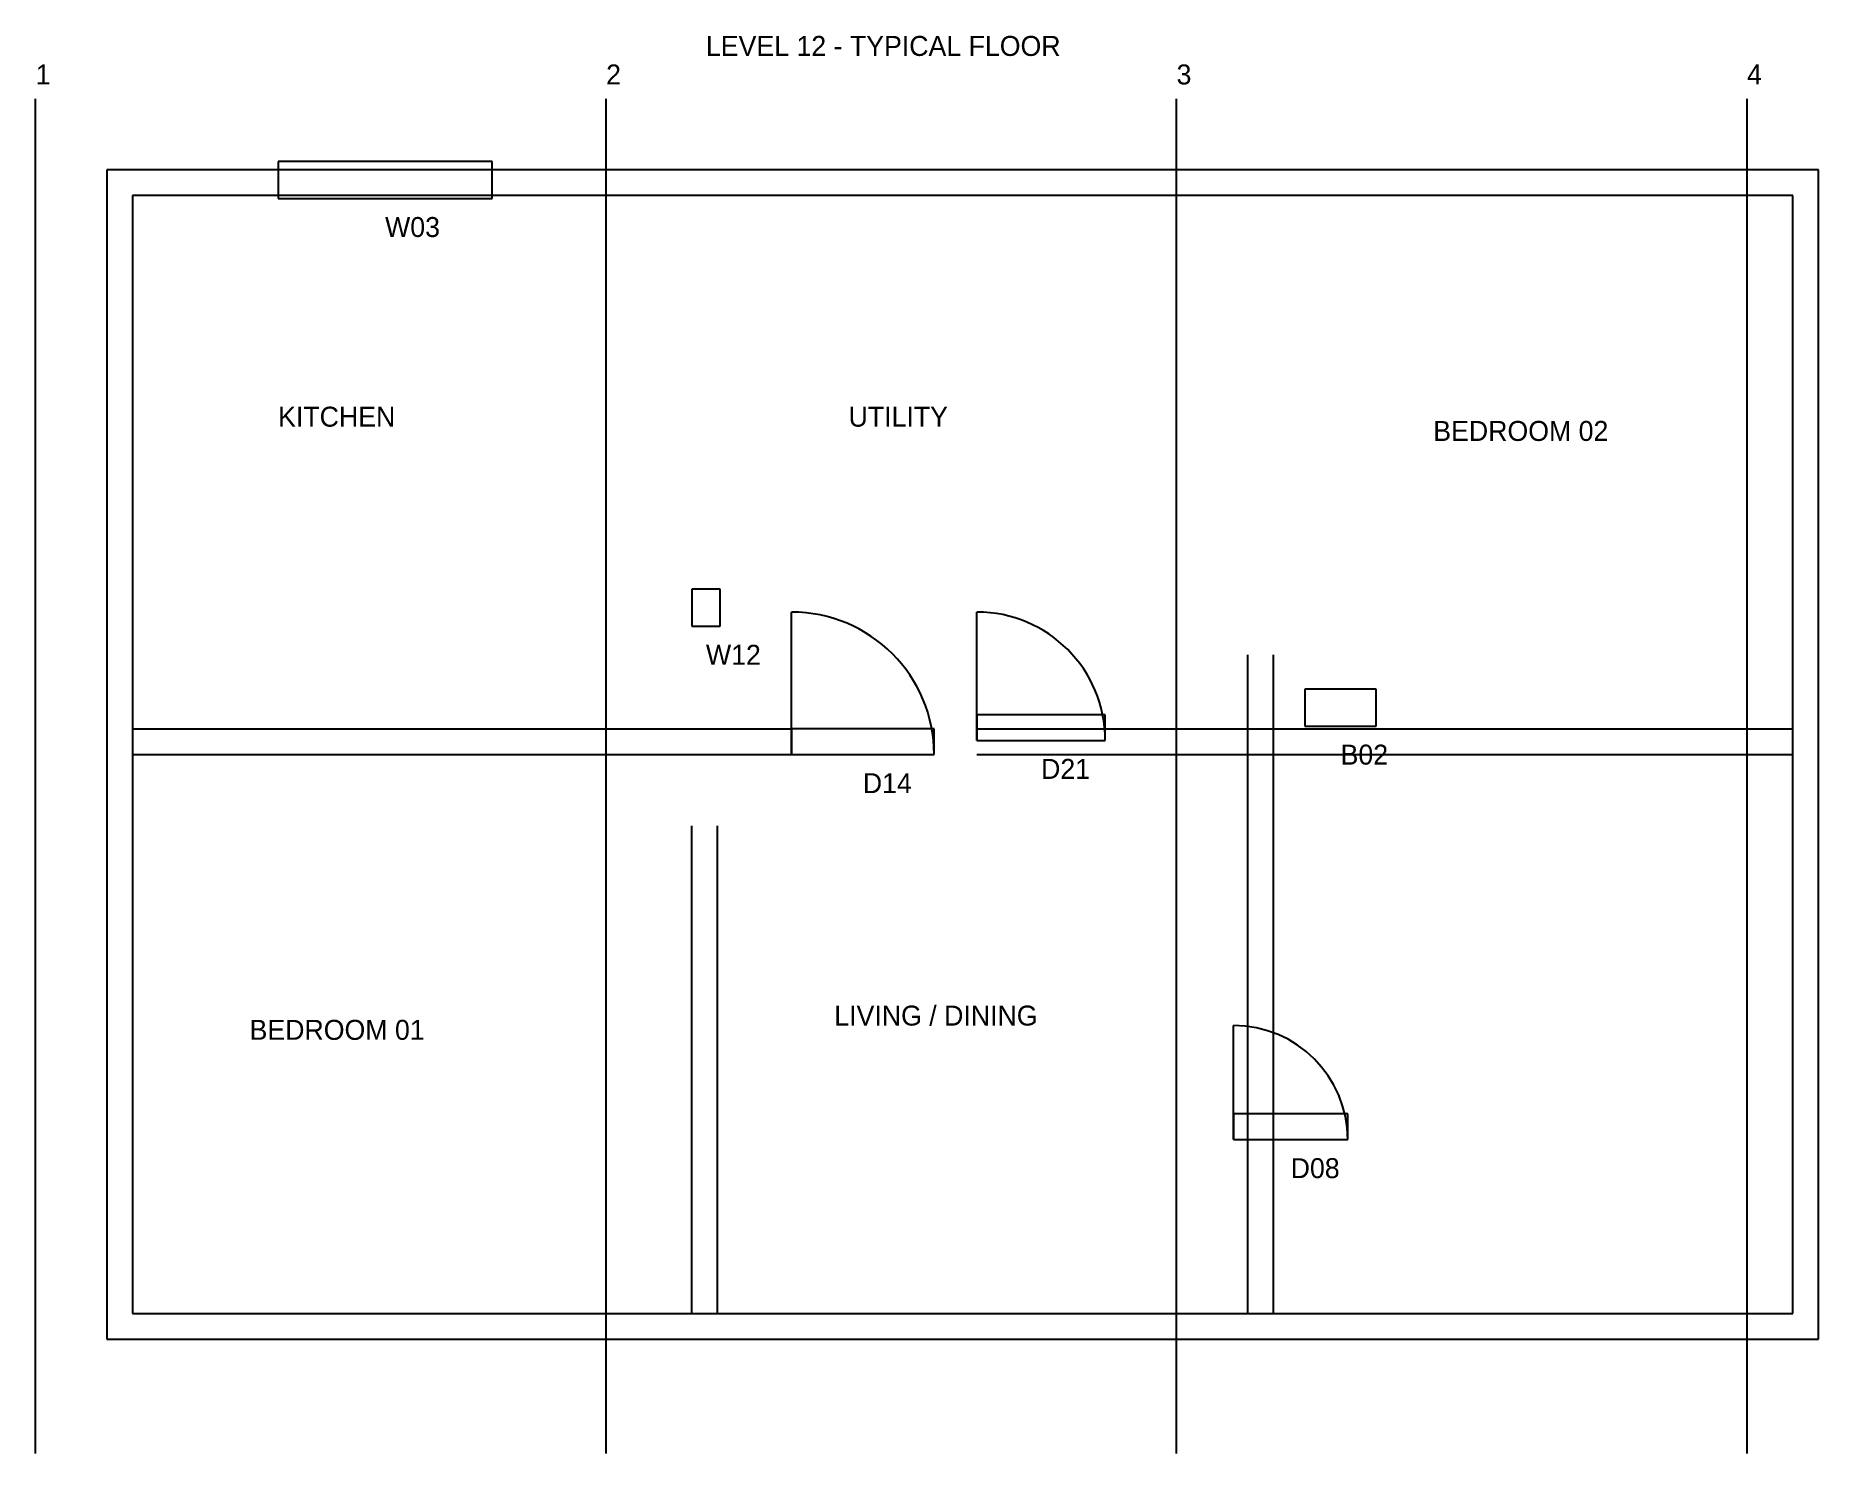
# Model space of a CAD drawing. Header units: millimetres. Extents: x -500 to 12000, y -800 to 9142.
import ezdxf

# ---------------------------------------------------------------- set-up
doc = ezdxf.new("R2010")
doc.units = ezdxf.units.MM

msp = doc.modelspace()

# ---------------------------------------------------------------- linework, layer by layer
at = {"layer": 'BEAM_B02'}
for p, q in [((8900, 4560), (8400, 4560)), ((8400, 4560), (8400, 4300)), ((8900, 4300), (8900, 4560)), ((8400, 4300), (8900, 4300))]:
    msp.add_line(p, q, dxfattribs=at)
at = {"layer": 'DOOR_D08'}
for p, q in [((8700, 1580), (7900, 1580)), ((7900, 1580), (7900, 1400)), ((8700, 1400), (8700, 1580)), ((7900, 1400), (8700, 1400))]:
    msp.add_line(p, q, dxfattribs=at)
at = {"layer": 'DOOR_D14'}
for p, q in [((5800, 4280), (4800, 4280)), ((4800, 4280), (4800, 4100)), ((5800, 4100), (5800, 4280)), ((4800, 4100), (5800, 4100))]:
    msp.add_line(p, q, dxfattribs=at)
at = {"layer": 'DOOR_D21'}
for p, q in [((7000, 4380), (6100, 4380)), ((6100, 4380), (6100, 4200)), ((7000, 4200), (7000, 4380)), ((6100, 4200), (7000, 4200))]:
    msp.add_line(p, q, dxfattribs=at)
at = {"layer": 'DOOR_SWING'}
for p, q in [((4800, 4100), (4800, 5100)), ((6100, 4200), (6100, 5100)), ((7900, 1400), (7900, 2200))]:
    msp.add_line(p, q, dxfattribs=at)
for centre, radius in [((4800, 4100), 1000), ((6100, 4200), 900), ((7900, 1400), 800)]:
    msp.add_arc(centre, radius, 0, 90, dxfattribs=at)
at = {"layer": 'GRID'}
for p, q in [((-500, -800), (-500, 8700)), ((3500, -800), (3500, 8700)), ((7500, -800), (7500, 8700)), ((11500, -800), (11500, 8700))]:
    msp.add_line(p, q, dxfattribs=at)
at = {"layer": 'WALL_W12'}
for p, q in [((4300, 5260), (4100, 5260)), ((4100, 5260), (4100, 5000)), ((4300, 5000), (4300, 5260)), ((4100, 5000), (4300, 5000))]:
    msp.add_line(p, q, dxfattribs=at)
at = {"layer": 'WALLS'}
for p, q in [((12000, 8200), (0, 8200)), ((0, 8200), (0, 0)), ((12000, 0), (12000, 8200)), ((11820, 8020), (180, 8020)), ((180, 8020), (180, 180)), ((11820, 180), (11820, 8020)), ((8000, 180), (8000, 4800)), ((8180, 180), (8180, 4800)), ((180, 4280), (4800, 4280)), ((6100, 4280), (11820, 4280)), ((180, 4100), (4800, 4100)), ((6100, 4100), (11820, 4100)), ((4100, 180), (4100, 3600)), ((4280, 180), (4280, 3600)), ((180, 180), (11820, 180)), ((0, 0), (12000, 0))]:
    msp.add_line(p, q, dxfattribs=at)
at = {"layer": 'WINDOW_W03'}
for p, q in [((2700, 8260), (1200, 8260)), ((1200, 8260), (1200, 8000)), ((2700, 8000), (2700, 8260)), ((1200, 8000), (2700, 8000))]:
    msp.add_line(p, q, dxfattribs=at)

# ---------------------------------------------------------------- texts
at = {"layer": 'ANNOTATIONS'}
for s, p in [('LEVEL 12 - TYPICAL FLOOR', (4200, 9000)), ('KITCHEN', (1200, 6400)), ('UTILITY', (5200, 6400)), ('BEDROOM 02', (9300, 6300)), ('LIVING / DINING', (5100, 2200)), ('BEDROOM 01', (1000, 2100))]:
    msp.add_text(s, height=140, dxfattribs=at).set_placement(p)
at = {"layer": 'BEAM_B02'}
msp.add_text('B02', height=140, dxfattribs=at).set_placement((8650, 4030))
at = {"layer": 'DOOR_D08'}
msp.add_text('D08', height=140, dxfattribs=at).set_placement((8300, 1130))
at = {"layer": 'DOOR_D14'}
msp.add_text('D14', height=140, dxfattribs=at).set_placement((5300, 3830))
at = {"layer": 'DOOR_D21'}
msp.add_text('D21', height=140, dxfattribs=at).set_placement((6550, 3930))
at = {"layer": 'GRID'}
for s, p in [('1', (-500, 8800)), ('2', (3500, 8800)), ('3', (7500, 8800)), ('4', (11500, 8800))]:
    msp.add_text(s, height=140, dxfattribs=at).set_placement(p)
at = {"layer": 'WALL_W12'}
msp.add_text('W12', height=140, dxfattribs=at).set_placement((4200, 4730))
at = {"layer": 'WINDOW_W03'}
msp.add_text('W03', height=140, dxfattribs=at).set_placement((1950, 7730))

doc.saveas('drawing.dxf')
